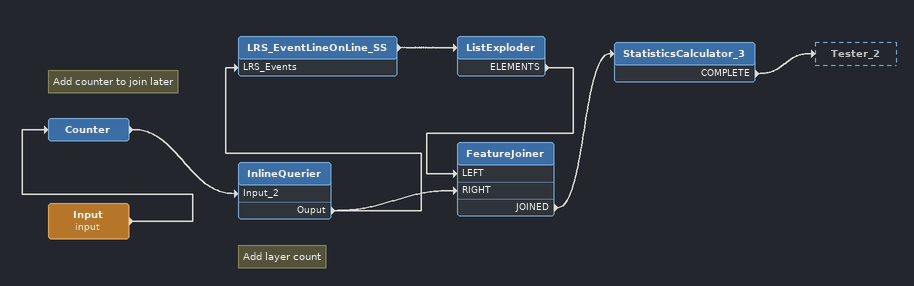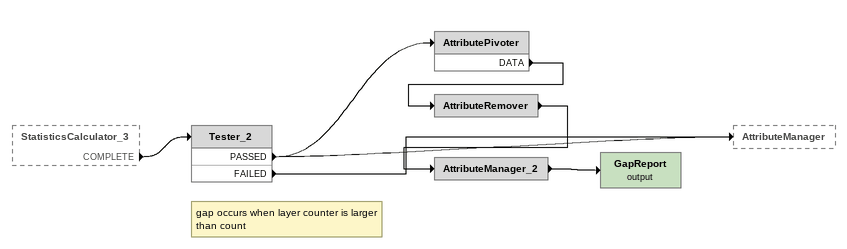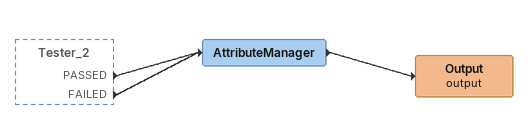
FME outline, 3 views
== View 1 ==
Input (input)
    -> Counter
Note: Add counter to join later
Counter
    -> InlineQuerier [Input_2]
Note: Add layer count
InlineQuerier
    Ouput -> LRS_EventLineOnLine_SS [LRS_Events]
    Ouput -> FeatureJoiner [RIGHT]
LRS_EventLineOnLine_SS
    -> ListExploder
ListExploder
    ELEMENTS -> FeatureJoiner [LEFT]
FeatureJoiner
    JOINED -> StatisticsCalculator_3
StatisticsCalculator_3
    COMPLETE -> Tester_2

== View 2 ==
StatisticsCalculator_3 [outside]
    COMPLETE -> Tester_2
Note: gap occurs when layer counter is larger than count
Tester_2
    PASSED -> AttributePivoter
    PASSED -> AttributeManager
    FAILED -> AttributeManager
AttributePivoter
    DATA -> AttributeRemover
AttributeRemover
    -> AttributeManager_2
AttributeManager_2
    -> GapReport (output)
GapReport (output)

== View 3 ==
Tester_2 [outside]
    PASSED -> AttributeManager
    FAILED -> AttributeManager
AttributeManager
    -> Output (output)
Output (output)
